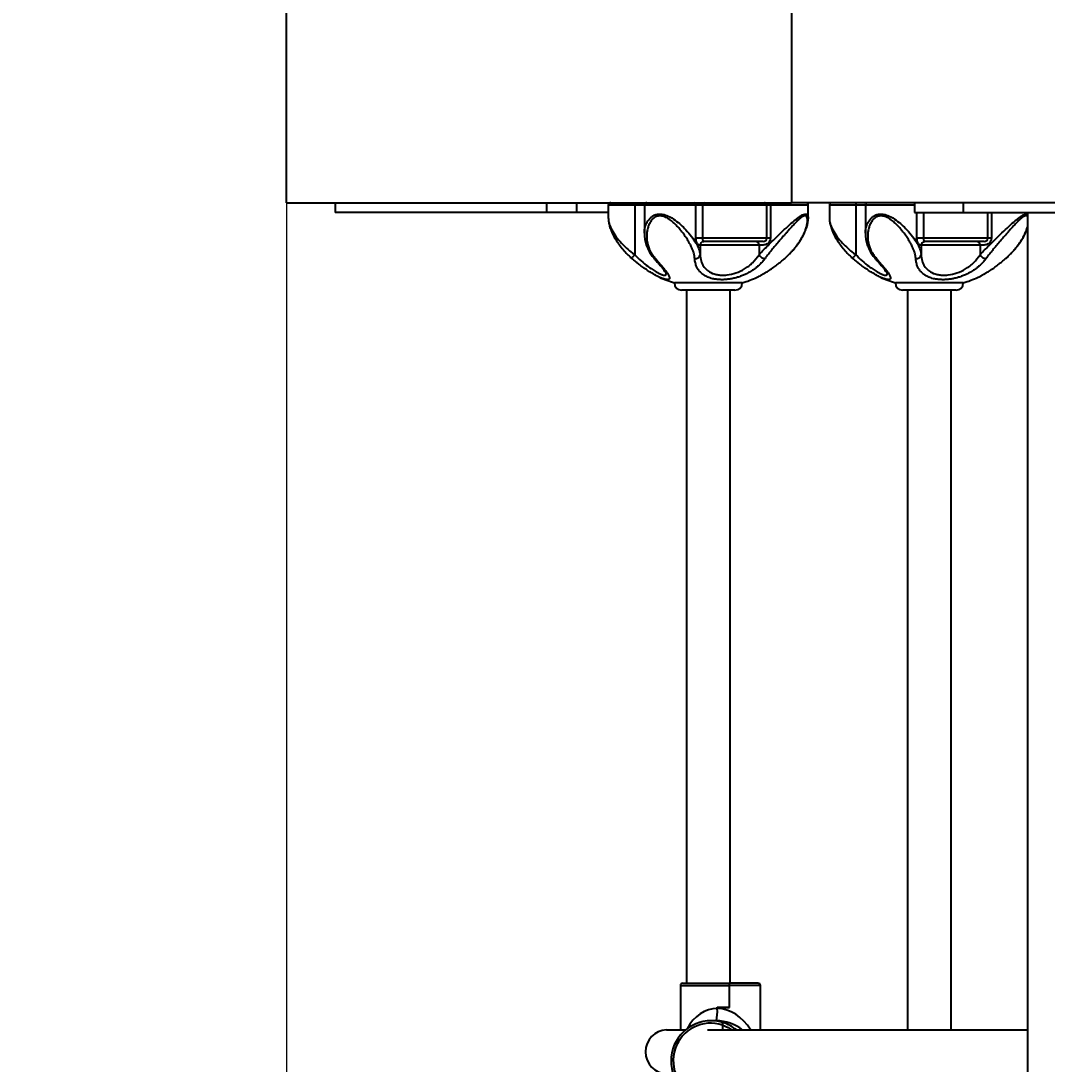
# Model space of a CAD drawing. Header units: millimetres. Extents: x -5684 to 4493, y -3963 to 3401.
# Drawn here: x -3116.4 to -2693.2, y -9.1 to 421 of the extents above; entities that cross this region are included whole.
import ezdxf

# ---------------------------------------------------------------- set-up
doc = ezdxf.new("R2010")
doc.units = ezdxf.units.MM
for name, color, linetype in [('DIKOM_ОБЪЕКТ', 7, 'Continuous'), ('DIKOM_РАЗМЕР_ЗОНА', 7, 'Continuous'), ('DIKOM_РАЗМЕР_ОБЪЕКТА', 7, 'Continuous')]:
    doc.layers.add(name, color=color, linetype=linetype)
doc.styles.add('style1', font='arial.ttf', dxfattribs={"width": 0.8})
doc.dimstyles.new('1-50', dxfattribs={"dimtxt": 300, "dimasz": 200, "dimexe": 100, "dimexo": 0, "dimgap": 100, "dimtad": 1, "dimdec": 0, "dimtxsty": 'style1', "dimcen": 0, "dimclrd": 7, "dimclre": 7, "dimadec": 1, "dimazin": 2, "dimtfac": 1, "dimtdec": 0, "dimtmove": 0, "dimatfit": 3, "dimfxl": 0, "dimlwd": 25, "dimlwe": 18, "dimarcsym": 0})

# ---------------------------------------------------------------- blocks, each defined once
blk = doc.blocks.new('*D10')
at = {"layer": 'Defpoints', "color": 0, "transparency": 16777216}
for p in [(-1818.33, 3401.44), (-5234.13, -2954), (1.4, -2954)]:
    blk.add_point(p, dxfattribs=at)
at = {"layer": 'DIKOM_РАЗМЕР_ЗОНА', "color": 7, "lineweight": 18, "transparency": 16777216}
for p, q in [((-1818.33, 3401.44), (-5334.13, 3401.44)), ((1.4, -2954), (-5334.13, -2954))]:
    blk.add_line(p, q, dxfattribs=at)
at = {"layer": 'DIKOM_РАЗМЕР_ЗОНА', "color": 7, "lineweight": 25, "transparency": 16777216}
blk.add_line((-5234.13, 3201.44), (-5234.13, -2754), dxfattribs=at)
at = {"layer": 'DIKOM_РАЗМЕР_ЗОНА', "color": 7, "transparency": 16777216}
for points in [[(-5267.46, 3201.44), (-5200.79, 3201.44), (-5234.13, 3401.44)], [(-5267.46, -2754), (-5200.79, -2754), (-5234.13, -2954)]]:
    blk.add_solid(points, dxfattribs=at)
at = {"layer": 'DIKOM_РАЗМЕР_ЗОНА', "color": 0, "transparency": 16777216, "insert": (-5487.4, -234.84), "char_height": 300, "attachment_point": 5, "rotation": 90, "style": 'style1'}
blk.add_mtext('6350', dxfattribs=at)
blk = doc.blocks.new('*D11')
at = {"layer": 'Defpoints', "color": 0, "transparency": 16777216}
for p in [(-3580.77, 1935), (-1952.03, 1935), (1.4, -915)]:
    blk.add_point(p, dxfattribs=at)
at = {"layer": 'DIKOM_РАЗМЕР_ОБЪЕКТА', "color": 7, "lineweight": 18, "transparency": 16777216}
for p, q in [((-1952.03, 1935), (-3680.77, 1935)), ((1.4, -915), (-3680.77, -915))]:
    blk.add_line(p, q, dxfattribs=at)
at = {"layer": 'DIKOM_РАЗМЕР_ОБЪЕКТА', "color": 7, "lineweight": 25, "transparency": 16777216}
blk.add_line((-3580.77, -715), (-3580.77, 1735), dxfattribs=at)
at = {"layer": 'DIKOM_РАЗМЕР_ОБЪЕКТА', "color": 7, "transparency": 16777216}
for points in [[(-3614.1, 1735), (-3547.44, 1735), (-3580.77, 1935)], [(-3614.1, -715), (-3547.44, -715), (-3580.77, -915)]]:
    blk.add_solid(points, dxfattribs=at)
at = {"layer": 'DIKOM_РАЗМЕР_ОБЪЕКТА', "color": 0, "transparency": 16777216, "insert": (-3833.94, 268.84), "char_height": 300, "attachment_point": 5, "rotation": 90, "style": 'style1'}
blk.add_mtext('2850', dxfattribs=at)
blk = doc.blocks.new('*D12')
at = {"layer": 'Defpoints', "color": 0, "transparency": 16777216}
for p in [(-3006.93, 396), (2993.07, 396), (2993.07, -1651.7)]:
    blk.add_point(p, dxfattribs=at)
at = {"layer": 'DIKOM_РАЗМЕР_ОБЪЕКТА', "color": 7, "lineweight": 18, "transparency": 16777216}
for p, q in [((-3006.93, 396), (-3006.93, -1751.7)), ((2993.07, 396), (2993.07, -1751.7))]:
    blk.add_line(p, q, dxfattribs=at)
at = {"layer": 'DIKOM_РАЗМЕР_ОБЪЕКТА', "color": 7, "lineweight": 25, "transparency": 16777216}
blk.add_line((-2806.93, -1651.7), (2793.07, -1651.7), dxfattribs=at)
at = {"layer": 'DIKOM_РАЗМЕР_ОБЪЕКТА', "color": 7, "transparency": 16777216}
for points in [[(-2806.93, -1618.36), (-2806.93, -1685.03), (-3006.93, -1651.7)], [(2793.07, -1618.36), (2793.07, -1685.03), (2993.07, -1651.7)]]:
    blk.add_solid(points, dxfattribs=at)
at = {"layer": 'DIKOM_РАЗМЕР_ОБЪЕКТА', "color": 0, "transparency": 16777216, "insert": (16.76, -1398.52), "char_height": 300, "attachment_point": 5, "style": 'style1'}
blk.add_mtext('6000', dxfattribs=at)

msp = doc.modelspace()

# ---------------------------------------------------------------- linework, layer by layer
at = {"layer": 'DIKOM_ОБЪЕКТ'}
for p, q in [((-3006.93, 346), (-3006.93, 446)), ((-2798.6, 446), (-2798.6, 346)), ((-3006.93, 346), (-2798.6, 346)), ((-2986.77, 346), (-2986.77, 342)), ((-2899.72, 346), (-2899.72, 342)), ((-2887.23, 346), (-2887.23, 342)), ((-2874.17, 345), (-2874.17, 339.51)), ((-2863.28, 345), (-2874.17, 345)), ((-2863.28, 345), (-2863.28, 324.57)), ((-2859.3, 345), (-2863.28, 345)), ((-2859.3, 345), (-2859.3, 333.39)), ((-2838.06, 345), (-2859.3, 345)), ((-2838.06, 331.5), (-2838.06, 345)), ((-2835.39, 345), (-2838.06, 345)), ((-2835.39, 345), (-2835.39, 331.5)), ((-2808.82, 345), (-2835.39, 345)), ((-2808.82, 331.5), (-2808.82, 345)), ((-2807.34, 345), (-2808.82, 345)), ((-2807.34, 345), (-2807.34, 331.5)), ((-2791.71, 345), (-2807.34, 345)), ((-1498.6, 346), (-2798.6, 346)), ((-2791.71, 339.51), (-2791.71, 345)), ((-2783.02, 345), (-2783.02, 339.51)), ((-2772.13, 345), (-2783.02, 345)), ((-2772.13, 345), (-2772.13, 324.57)), ((-2768.15, 345), (-2772.13, 345)), ((-2768.15, 345), (-2768.15, 333.39)), ((-2747.87, 345), (-2768.15, 345)), ((-2747.87, 346), (-2747.87, 342)), ((-2727.87, 346), (-2727.87, 342)), ((-2899.72, 342), (-2986.77, 342)), ((-2887.23, 342), (-2899.72, 342)), ((-2874.17, 342), (-2887.23, 342)), ((-2747.87, 342), (-2727.87, 342)), ((-2746.9, 331.5), (-2746.9, 342)), ((-2744.24, 342), (-2744.24, 331.5)), ((-2727.87, 342), (-2647.87, 342)), ((-2717.67, 331.5), (-2717.67, 342)), ((-2716.18, 342), (-2716.18, 331.5)), ((-2701.37, 342), (-2701.37, -350)), ((-2874.08, 339.51), (-2874.08, 339.37)), ((-2791.81, 339.51), (-2791.8, 339.36)), ((-2782.93, 339.51), (-2782.93, 339.37)), ((-2838.06, 331.5), (-2835.39, 331.5)), ((-2835.39, 331.5), (-2808.82, 331.5)), ((-2808.82, 331.5), (-2807.34, 331.5)), ((-2746.9, 331.5), (-2744.24, 331.5)), ((-2744.24, 331.5), (-2717.67, 331.5)), ((-2717.67, 331.5), (-2716.18, 331.5)), ((-2836.32, 328.5), (-2836.32, 324.57)), ((-2812.03, 328.5), (-2836.32, 328.5)), ((-2834.9, 330.01), (-2834.82, 330)), ((-2810.32, 330), (-2834.83, 330)), ((-2812.32, 330), (-2812.64, 329.99)), ((-2812.03, 328.5), (-2812.03, 324.57)), ((-2745.16, 328.5), (-2745.16, 324.57)), ((-2720.88, 328.5), (-2745.16, 328.5)), ((-2743.75, 330.01), (-2743.66, 330)), ((-2719.17, 330), (-2743.68, 330)), ((-2721.17, 330), (-2721.49, 329.99)), ((-2720.88, 328.5), (-2720.88, 324.57)), ((-2801.39, 323.07), (-2801.4, 323.07)), ((-2710.23, 323.07), (-2710.25, 323.07)), ((-2828.51, 313), (-2846.94, 313)), ((-2829.46, 310), (-2843.94, 310)), ((-2841.94, 310), (-2841.94, 24.31)), ((-2821.94, 310), (-2829.46, 310)), ((-2818.94, 313), (-2828.51, 313)), ((-2823.94, 24.31), (-2823.94, 310)), ((-2737.36, 313), (-2755.79, 313)), ((-2738.31, 310), (-2752.79, 310)), ((-2750.79, 310), (-2750.79, 5)), ((-2730.79, 310), (-2738.31, 310)), ((-2727.79, 313), (-2737.36, 313)), ((-2732.79, 5), (-2732.79, 310)), ((-2844.45, 23.31), (-2844.45, 5)), ((-2844.45, 23.31), (-2824.28, 23.31)), ((-2843.45, 24.31), (-2824.2, 24.31)), ((-2824.28, 23.31), (-2824.28, 14.41)), ((-2824.09, 24.31), (-2824.2, 24.31)), ((-2824.17, 14.31), (-2824.17, 23.31)), ((-2811.45, 23.31), (-2824.17, 23.31)), ((-2812.45, 24.31), (-2824.09, 24.31)), ((-2811.45, 5), (-2811.45, 23.31)), ((-2829.22, 13.81), (-2829.22, 14.41)), ((-2829.22, 14.41), (-2824.28, 14.41)), ((-2829.22, 14.31), (-2824.17, 14.31)), ((-2829.22, 14.31), (-2829.22, 13.81)), ((-2828.91, 14.31), (-2828.91, 14.41)), ((-2824.17, 14.41), (-2824.28, 14.41)), ((-2831.15, 8.81), (-2831.84, 8.81)), ((-2830.37, 8.81), (-2831.15, 8.81)), ((-2830.36, 8.81), (-2831.14, 8.81)), ((-2829.62, 8.81), (-2830.36, 8.81)), ((-2829.6, 8.81), (-2829.62, 8.81)), ((-2842.36, 5), (-2850.14, 5)), ((-2701.37, 5), (-2833.3, 5)), ((-2827.03, 7.02), (-2827.03, 5)), ((-2826.27, 8.07), (-2826.95, 8.07)), ((-2826.93, 5), (-2826.93, 6.99)), ((-2826.85, 8.04), (-2826.16, 8.04)), ((-2826.27, 8.07), (-2826.27, 8.04))]:
    msp.add_line(p, q, dxfattribs=at)
at = {"layer": 'DIKOM_ОБЪЕКТ', "flags": 128}
for points in [[(-2807.34, 345), (-2807.33, 345.2), (-2807.31, 345.38), (-2807.28, 345.56), (-2807.23, 345.71), (-2807.18, 345.83), (-2807.12, 345.92), (-2807.05, 345.98), (-2806.98, 346)], [(-2864.48, 323.07), (-2864.5, 323.08), (-2864.46, 323.15), (-2864.36, 323.28), (-2864.22, 323.47), (-2864.03, 323.7), (-2863.8, 323.97), (-2863.55, 324.26), (-2863.28, 324.57)], [(-2773.33, 323.07), (-2773.35, 323.08), (-2773.31, 323.15), (-2773.21, 323.28), (-2773.07, 323.47), (-2772.88, 323.7), (-2772.65, 323.97), (-2772.4, 324.26), (-2772.13, 324.57)], [(-2826.93, 6.99), (-2824.71, 6.03), (-2823.03, 5)]]:
    msp.add_lwpolyline(points, dxfattribs=at)
at = {"layer": 'DIKOM_ОБЪЕКТ'}
for centre, radius, start, end in [((-2873.17, 345), 1, 90, 180), ((-2858.55, 345.25), 4.74, 170.8829, 183.0162), ((-2858.3, 345), 1, 90, 180), ((-2838.99, 345.07), 0.933, 355.6631, 84.8789), ((-2834.42, 345.03), 0.967, 92.1123, 181.967), ((-2809.82, 345), 1, 0, 90), ((-2792.71, 345), 1, 0, 90), ((-2782.02, 345), 1, 90, 180), ((-2767.4, 345.25), 4.74, 170.8829, 183.0162), ((-2767.15, 345), 1, 90, 180), ((-2810.32, 331.5), 1.5, 270, 0), ((-2719.17, 331.5), 1.5, 270, 0), ((-2834.82, 328.5), 1.5, 90.0408, 180.0407), ((-2813.38, 328.65), 1.36, 353.474, 81.4745), ((-2743.66, 328.5), 1.5, 90.0408, 180.0407), ((-2722.23, 328.65), 1.36, 353.474, 81.4745), ((-2854.93, 323.75), 0.686, 226.4533, 280.483), ((-2838.22, 324.99), 1.95, 260.2955, 347.483), ((-2809.45, 326.04), 2.97, 209.7023, 268.5129), ((-2763.78, 323.75), 0.686, 226.4533, 280.483), ((-2747.06, 324.99), 1.95, 260.2955, 347.483), ((-2718.3, 326.04), 2.97, 209.7023, 268.5129), ((-2832.94, 359.24), 48.32, 245.3743, 253.1568), ((-2832.94, 359.24), 48.32, 286.8432, 294.5844), ((-2741.79, 359.24), 48.32, 245.3743, 253.1568), ((-2741.79, 359.24), 48.32, 286.8432, 294.5844), ((-2843.94, 313), 3, 180, 270), ((-2821.94, 313), 3, 270, 0), ((-2752.79, 313), 3, 180, 270), ((-2730.79, 313), 3, 270, 0), ((-2843.45, 23.31), 1, 90, 180), ((-2812.45, 23.31), 1, 0, 90), ((-2845.74, 12.57), 16.57, 346.8904, 4.3017), ((-2831.81, -7.69), 16.5, 72.8805, 252.3015), ((-2831.15, -7.59), 16.41, 72.6745, 89.9991), ((-2831.14, -7.59), 16.41, 72.3096, 89.999), ((-2849.84, -4), 9.01, 91.9162, 268.0838), ((-2831.89, -7.69), 15.5, 71.7318, 251.1232), ((-2831.85, -7.62), 16.44, 50.1594, 72.3051)]:
    msp.add_arc(centre, radius, start, end, dxfattribs=at)
for major_axis, ratio, start_param, end_param in [((-3.01, 21.38), 0.758841, 6.176639, 7.086805), ((-3.01, 21.38), 0.758841, 5.236931, 6.176639), ((12.38, -12.12), 0.904381, 1.702289, 2.396093)]:
    msp.add_ellipse((-2827.95, -7.69), major_axis=major_axis, ratio=ratio, start_param=start_param, end_param=end_param, dxfattribs=at)
for points, knots in [([(-2859.21, 333.46), (-2859.22, 333.95), (-2859.25, 335.36), (-2858.56, 337.44), (-2857.42, 339.25), (-2856.2, 340.37), (-2854.99, 341.06), (-2853.45, 341.45), (-2851.55, 341.32), (-2849.16, 340.49), (-2846.67, 338.93), (-2844.25, 336.93), (-2841.97, 334.69), (-2839.79, 332.11), (-2838.06, 329.55), (-2836.92, 327.24), (-2836.43, 325.66), (-2836.34, 324.8), (-2836.32, 324.57)], [0, 0, 0, 0, 0.0484138, 0.1388292, 0.212756, 0.2509022, 0.2901556, 0.3343443, 0.3790719, 0.4304145, 0.5088902, 0.5767466, 0.6466162, 0.7369267, 0.8304445, 0.9009306, 0.9733013, 1, 1, 1, 1]), ([(-2838.54, 323.07), (-2838.56, 323.26), (-2838.59, 323.64), (-2838.69, 324.23), (-2838.84, 324.93), (-2839.07, 325.76), (-2839.38, 326.61), (-2839.69, 327.38), (-2840, 328.05), (-2840.4, 328.86), (-2840.85, 329.69), (-2841.35, 330.53), (-2842.03, 331.62), (-2842.79, 332.73), (-2843.7, 333.93), (-2844.61, 335.05), (-2845.84, 336.44), (-2847.33, 337.88), (-2848.72, 339), (-2850.16, 339.91), (-2851.65, 340.55), (-2853.32, 340.68), (-2854.75, 340.24), (-2855.76, 339.48), (-2856.61, 338.49), (-2857.16, 337.57), (-2857.56, 336.65), (-2857.84, 335.87), (-2858.05, 335.1), (-2858.2, 334.3), (-2858.3, 333.49), (-2858.35, 332.67), (-2858.35, 331.84), (-2858.3, 330.98), (-2858.14, 329.79), (-2857.78, 328.27), (-2857.23, 326.83), (-2856.57, 325.53), (-2855.84, 324.34), (-2855.15, 323.5), (-2854.8, 323.07)], [0, 0, 0, 0, 0.0159705, 0.0319405, 0.0479101, 0.0725654, 0.0974275, 0.1140022, 0.1309048, 0.1485283, 0.174959, 0.1927419, 0.2107833, 0.2561178, 0.274587, 0.3008498, 0.3406528, 0.3810857, 0.4176541, 0.4400353, 0.4771248, 0.5087769, 0.5402962, 0.575549, 0.5974355, 0.6349581, 0.653917, 0.6708733, 0.6963015, 0.7134449, 0.7308672, 0.7571358, 0.7746484, 0.7924652, 0.8205715, 0.8631347, 0.9062464, 0.9294148, 0.9644826, 1, 1, 1, 1]), ([(-2812.03, 324.57), (-2811.55, 325.1), (-2810.57, 326.18), (-2808.76, 328.02), (-2806.68, 330.07), (-2804.24, 332.42), (-2801.55, 334.97), (-2798.88, 337.45), (-2796.8, 339.25), (-2795.31, 340.37), (-2794.18, 341.06), (-2793.13, 341.45), (-2792.28, 341.32), (-2791.76, 340.68), (-2791.79, 339.88), (-2791.81, 339.51)], [0, 0, 0, 0, 0.076837, 0.155446, 0.247454, 0.341659, 0.453099, 0.568471, 0.662803, 0.711478, 0.761566, 0.817951, 0.875025, 0.940539, 1, 1, 1, 1]), ([(-2801.4, 323.07), (-2801.19, 323.26), (-2800.76, 323.64), (-2800.15, 324.23), (-2799.44, 324.93), (-2798.65, 325.76), (-2797.89, 326.61), (-2797.26, 327.38), (-2796.63, 328.17), (-2796.03, 328.98), (-2795.46, 329.81), (-2795, 330.53), (-2794.34, 331.62), (-2793.76, 332.73), (-2793.21, 333.93), (-2792.76, 335.05), (-2792.33, 336.44), (-2792.04, 337.88), (-2791.99, 339), (-2792.14, 339.91), (-2792.5, 340.55), (-2793.25, 340.68), (-2794.23, 340.24), (-2795.21, 339.48), (-2796.28, 338.49), (-2797.18, 337.57), (-2798.04, 336.65), (-2798.75, 335.87), (-2799.45, 335.1), (-2800.16, 334.3), (-2800.87, 333.49), (-2801.59, 332.67), (-2802.31, 331.84), (-2803.05, 330.98), (-2804.08, 329.79), (-2805.37, 328.27), (-2806.57, 326.83), (-2807.64, 325.53), (-2808.58, 324.34), (-2809.21, 323.5), (-2809.53, 323.07)], [0, 0, 0, 0, 0.015971, 0.031941, 0.04791, 0.072565, 0.097428, 0.114002, 0.130905, 0.157336, 0.174959, 0.192742, 0.210783, 0.256118, 0.274587, 0.30085, 0.340653, 0.381086, 0.417654, 0.440035, 0.477125, 0.508777, 0.540296, 0.575549, 0.597435, 0.634958, 0.653917, 0.670873, 0.696301, 0.713445, 0.730867, 0.757136, 0.774648, 0.792465, 0.820571, 0.863135, 0.906246, 0.929415, 0.964483, 1, 1, 1, 1]), ([(-2768.06, 333.46), (-2768.07, 333.95), (-2768.1, 335.36), (-2767.4, 337.44), (-2766.27, 339.25), (-2765.05, 340.37), (-2763.84, 341.06), (-2762.3, 341.45), (-2760.4, 341.32), (-2758.01, 340.49), (-2755.52, 338.93), (-2753.1, 336.93), (-2750.82, 334.69), (-2748.63, 332.11), (-2746.9, 329.55), (-2745.77, 327.24), (-2745.28, 325.66), (-2745.19, 324.8), (-2745.16, 324.57)], [0, 0, 0, 0, 0.0484138, 0.1388292, 0.212756, 0.2509022, 0.2901556, 0.3343443, 0.3790719, 0.4304145, 0.5088902, 0.5767466, 0.6466162, 0.7369267, 0.8304445, 0.9009306, 0.9733013, 1, 1, 1, 1]), ([(-2747.39, 323.07), (-2747.41, 323.26), (-2747.44, 323.64), (-2747.53, 324.23), (-2747.69, 324.93), (-2747.92, 325.76), (-2748.23, 326.61), (-2748.54, 327.38), (-2748.85, 328.05), (-2749.25, 328.86), (-2749.7, 329.69), (-2750.19, 330.53), (-2750.88, 331.62), (-2751.64, 332.73), (-2752.55, 333.93), (-2753.46, 335.05), (-2754.69, 336.44), (-2756.17, 337.88), (-2757.56, 339), (-2759.01, 339.91), (-2760.5, 340.55), (-2762.17, 340.68), (-2763.6, 340.24), (-2764.61, 339.48), (-2765.46, 338.49), (-2766.01, 337.57), (-2766.41, 336.65), (-2766.69, 335.87), (-2766.89, 335.1), (-2767.04, 334.3), (-2767.15, 333.49), (-2767.2, 332.67), (-2767.2, 331.84), (-2767.15, 330.98), (-2766.99, 329.79), (-2766.62, 328.27), (-2766.07, 326.83), (-2765.41, 325.53), (-2764.69, 324.34), (-2764, 323.5), (-2763.65, 323.07)], [0, 0, 0, 0, 0.0159705, 0.0319405, 0.0479101, 0.0725654, 0.0974275, 0.1140022, 0.1309048, 0.1485283, 0.174959, 0.1927419, 0.2107833, 0.2561178, 0.274587, 0.3008498, 0.3406528, 0.3810857, 0.4176541, 0.4400353, 0.4771248, 0.5087769, 0.5402962, 0.575549, 0.5974355, 0.6349581, 0.653917, 0.6708733, 0.6963015, 0.7134449, 0.7308672, 0.7571358, 0.7746484, 0.7924652, 0.8205715, 0.8631347, 0.9062464, 0.9294148, 0.9644826, 1, 1, 1, 1]), ([(-2720.88, 324.57), (-2720.39, 325.1), (-2719.42, 326.18), (-2717.6, 328.02), (-2715.53, 330.07), (-2713.09, 332.42), (-2710.4, 334.97), (-2707.73, 337.45), (-2705.65, 339.25), (-2704.16, 340.37), (-2703.04, 341.06), (-2702.03, 341.46), (-2701.58, 341.33), (-2701.37, 341.27)], [0, 0, 0, 0, 0.088903, 0.179854, 0.286309, 0.395307, 0.524246, 0.657733, 0.766877, 0.823195, 0.881148, 0.946388, 1, 1, 1, 1]), ([(-2701.37, 340.37), (-2701.39, 340.41), (-2701.53, 340.66), (-2702.11, 340.65), (-2703.07, 340.25), (-2704.05, 339.48), (-2705.13, 338.49), (-2706.03, 337.57), (-2706.89, 336.65), (-2707.6, 335.87), (-2708.3, 335.1), (-2709, 334.3), (-2709.72, 333.49), (-2710.44, 332.67), (-2711.16, 331.84), (-2711.9, 330.98), (-2712.92, 329.79), (-2714.22, 328.27), (-2715.42, 326.83), (-2716.48, 325.53), (-2717.43, 324.34), (-2718.06, 323.5), (-2718.37, 323.07)], [0, 0, 0, 0, 0.009711, 0.069658, 0.129353, 0.196119, 0.237571, 0.308636, 0.344543, 0.376657, 0.424816, 0.457285, 0.490281, 0.540032, 0.5732, 0.606944, 0.660175, 0.740787, 0.822437, 0.866317, 0.932732, 1, 1, 1, 1]), ([(-2874.14, 339.36), (-2874.14, 339.15), (-2874.13, 338.45), (-2873.87, 337.14), (-2873.36, 335.38), (-2872.55, 333.42), (-2871.47, 331.36), (-2870.12, 329.26), (-2868.57, 327.22), (-2866.9, 325.36), (-2865.53, 323.98), (-2864.72, 323.28), (-2864.49, 323.08)], [0, 0, 0, 0, 0.04017, 0.133182, 0.241597, 0.356789, 0.480477, 0.606978, 0.731764, 0.853892, 0.957852, 1, 1, 1, 1]), ([(-2874.08, 339.37), (-2874.1, 339.18), (-2874.16, 338.5), (-2873.66, 336.91), (-2872.71, 334.69), (-2871.09, 332.11), (-2868.98, 329.55), (-2866.64, 327.24), (-2864.76, 325.66), (-2863.6, 324.8), (-2863.28, 324.57)], [0, 0, 0, 0, 0.049748, 0.181044, 0.316235, 0.490977, 0.671926, 0.80831, 0.94834, 1, 1, 1, 1]), ([(-2801.39, 323.07), (-2801.32, 323.13), (-2800.69, 323.66), (-2799.53, 324.8), (-2797.94, 326.49), (-2796.43, 328.35), (-2795.04, 330.35), (-2793.82, 332.43), (-2792.86, 334.49), (-2792.19, 336.42), (-2791.81, 338.02), (-2791.76, 338.96), (-2791.74, 339.34)], [0, 0, 0, 0, 0.0120033, 0.1138478, 0.2225588, 0.3370343, 0.4574044, 0.5820378, 0.7087719, 0.8221281, 0.9275688, 1, 1, 1, 1]), ([(-2782.99, 339.36), (-2782.99, 339.15), (-2782.98, 338.45), (-2782.72, 337.14), (-2782.21, 335.38), (-2781.4, 333.42), (-2780.32, 331.36), (-2778.97, 329.26), (-2777.41, 327.22), (-2775.75, 325.36), (-2774.38, 323.98), (-2773.57, 323.28), (-2773.33, 323.08)], [0, 0, 0, 0, 0.04017, 0.133182, 0.241597, 0.356789, 0.480477, 0.606978, 0.731764, 0.853892, 0.957852, 1, 1, 1, 1]), ([(-2782.93, 339.37), (-2782.95, 339.18), (-2783.01, 338.5), (-2782.51, 336.91), (-2781.55, 334.69), (-2779.94, 332.11), (-2777.82, 329.55), (-2775.49, 327.24), (-2773.61, 325.66), (-2772.44, 324.8), (-2772.13, 324.57)], [0, 0, 0, 0, 0.049748, 0.181044, 0.316235, 0.490977, 0.671926, 0.80831, 0.94834, 1, 1, 1, 1]), ([(-2710.25, 323.07), (-2710.04, 323.26), (-2709.61, 323.64), (-2708.99, 324.23), (-2708.28, 324.93), (-2707.49, 325.76), (-2706.74, 326.61), (-2706.1, 327.38), (-2705.48, 328.17), (-2704.88, 328.98), (-2704.31, 329.81), (-2703.85, 330.53), (-2703.19, 331.62), (-2702.61, 332.73), (-2702.06, 333.93), (-2701.67, 334.88), (-2701.47, 335.56), (-2701.37, 335.9)], [0, 0, 0, 0, 0.048796, 0.097591, 0.146384, 0.221716, 0.29768, 0.348322, 0.399966, 0.480723, 0.534569, 0.588903, 0.644027, 0.782542, 0.838973, 0.919216, 1, 1, 1, 1]), ([(-2710.24, 323.07), (-2710.17, 323.13), (-2709.53, 323.66), (-2708.38, 324.8), (-2706.79, 326.49), (-2705.28, 328.35), (-2703.88, 330.35), (-2702.68, 332.43), (-2701.83, 334.19), (-2701.48, 335.23), (-2701.37, 335.56)], [0, 0, 0, 0, 0.015617, 0.148119, 0.289554, 0.43849, 0.595094, 0.757245, 0.92213, 1, 1, 1, 1]), ([(-2859.3, 333.48), (-2859.3, 333.48), (-2859.35, 332.78), (-2859.19, 331.36), (-2858.77, 329.25), (-2858, 327.18), (-2856.97, 325.31), (-2856.08, 324), (-2855.5, 323.38), (-2855.38, 323.26)], [0, 0, 0, 0, 0.00083, 0.19521, 0.397468, 0.596233, 0.790587, 0.959445, 1, 1, 1, 1]), ([(-2836.32, 328.5), (-2836.35, 328.5), (-2836.45, 328.5), (-2836.88, 328.56), (-2837.42, 329.11), (-2837.79, 329.82), (-2838.02, 330.64), (-2838.04, 331.23), (-2838.06, 331.5)], [0, 0, 0, 0, 0.180596, 0.46892, 0.634812, 0.760348, 0.891966, 1, 1, 1, 1]), ([(-2835.39, 331.5), (-2835.39, 331.47), (-2835.39, 331.33), (-2835.37, 331.14), (-2835.33, 330.89), (-2835.27, 330.59), (-2835.15, 330.27), (-2835.01, 330.04), (-2834.94, 330.01), (-2834.9, 330.01), (-2834.9, 330.01)], [0, 0, 0, 0, 0.019169, 0.084408, 0.123795, 0.200511, 0.334625, 0.551725, 0.933332, 1, 1, 1, 1]), ([(-2807.34, 331.5), (-2807.36, 331.22), (-2807.41, 330.67), (-2807.76, 329.92), (-2808.35, 329.25), (-2809.36, 328.67), (-2810.72, 328.48), (-2811.58, 328.49), (-2812.03, 328.5)], [0, 0, 0, 0, 0.112907, 0.223036, 0.332846, 0.486507, 0.731951, 1, 1, 1, 1]), ([(-2768.15, 333.48), (-2768.15, 333.48), (-2768.2, 332.78), (-2768.03, 331.36), (-2767.61, 329.25), (-2766.85, 327.18), (-2765.82, 325.31), (-2764.93, 324), (-2764.35, 323.38), (-2764.23, 323.26)], [0, 0, 0, 0, 0.00083, 0.19521, 0.397468, 0.596233, 0.790587, 0.959445, 1, 1, 1, 1]), ([(-2745.16, 328.5), (-2745.2, 328.5), (-2745.3, 328.5), (-2745.73, 328.56), (-2746.27, 329.11), (-2746.64, 329.82), (-2746.86, 330.64), (-2746.89, 331.23), (-2746.9, 331.5)], [0, 0, 0, 0, 0.180596, 0.46892, 0.634812, 0.760348, 0.891966, 1, 1, 1, 1]), ([(-2744.24, 331.5), (-2744.24, 331.47), (-2744.23, 331.33), (-2744.22, 331.14), (-2744.18, 330.89), (-2744.12, 330.59), (-2744, 330.27), (-2743.85, 330.04), (-2743.79, 330.01), (-2743.75, 330.01), (-2743.75, 330.01)], [0, 0, 0, 0, 0.019169, 0.084408, 0.123795, 0.200511, 0.334625, 0.551725, 0.933332, 1, 1, 1, 1]), ([(-2716.18, 331.5), (-2716.21, 331.22), (-2716.25, 330.67), (-2716.61, 329.92), (-2717.2, 329.25), (-2718.2, 328.67), (-2719.57, 328.48), (-2720.43, 328.49), (-2720.88, 328.5)], [0, 0, 0, 0, 0.112907, 0.223036, 0.332846, 0.486507, 0.731951, 1, 1, 1, 1]), ([(-2850.59, 314.42), (-2850.66, 314.43), (-2851.03, 314.5), (-2852.11, 314.88), (-2853.69, 315.59), (-2855.23, 316.42), (-2856.57, 317.2), (-2858.1, 318.17), (-2859.58, 319.18), (-2860.79, 320.07), (-2861.75, 320.8), (-2862.71, 321.57), (-2863.67, 322.36), (-2864.21, 322.84), (-2864.48, 323.07)], [0, 0, 0, 0, 0.023066, 0.141832, 0.300609, 0.402092, 0.471352, 0.576268, 0.705212, 0.757519, 0.810878, 0.891445, 0.945156, 1, 1, 1, 1]), ([(-2863.28, 324.57), (-2862.41, 323.73), (-2860.64, 322.01), (-2858.19, 320.04), (-2856.12, 318.55), (-2854.15, 317.32), (-2852.71, 316.61), (-2851.64, 316.24), (-2850.99, 316.13), (-2850.37, 316.2), (-2850.36, 316.61), (-2850.36, 316.84)], [0, 0, 0, 0, 0.155999, 0.317117, 0.416623, 0.51872, 0.678993, 0.717612, 0.80169, 0.888938, 1, 1, 1, 1]), ([(-2855.41, 323.26), (-2855.03, 322.82), (-2854.2, 321.87), (-2853.06, 320.54), (-2852.04, 319.3), (-2851.25, 318.28), (-2850.7, 317.49), (-2850.38, 316.95), (-2850.25, 316.64), (-2850.25, 316.65), (-2850.25, 316.65)], [0, 0, 0, 0, 0.140482, 0.306945, 0.462051, 0.605881, 0.735251, 0.851139, 0.947615, 1, 1, 1, 1]), ([(-2854.8, 323.07), (-2854.54, 322.77), (-2853.89, 322.03), (-2852.9, 320.88), (-2852, 319.81), (-2851.19, 318.81), (-2850.47, 317.9), (-2849.9, 317.1), (-2849.46, 316.4), (-2849.14, 315.82), (-2848.96, 315.33), (-2848.9, 314.93), (-2848.96, 314.62), (-2849.16, 314.41), (-2849.51, 314.3), (-2849.95, 314.28), (-2850.4, 314.38), (-2850.59, 314.42)], [0, 0, 0, 0, 0.056587, 0.142041, 0.228302, 0.2821, 0.363551, 0.446069, 0.493331, 0.564983, 0.637693, 0.6828, 0.751346, 0.821099, 0.869508, 0.943388, 1, 1, 1, 1]), ([(-2809.53, 323.07), (-2809.75, 322.77), (-2810.32, 322.03), (-2811.36, 320.88), (-2812.52, 319.81), (-2813.76, 318.81), (-2815.08, 317.9), (-2816.47, 317.1), (-2817.87, 316.4), (-2819.27, 315.82), (-2820.7, 315.33), (-2822.15, 314.93), (-2823.6, 314.62), (-2825.07, 314.41), (-2826.58, 314.3), (-2828.1, 314.29), (-2829.7, 314.43), (-2831.09, 314.68), (-2832.55, 315.09), (-2833.93, 315.68), (-2835.1, 316.42), (-2836.05, 317.2), (-2836.93, 318.17), (-2837.66, 319.37), (-2838.13, 320.59), (-2838.36, 321.57), (-2838.49, 322.36), (-2838.53, 322.84), (-2838.54, 323.07)], [0, 0, 0, 0, 0.031066, 0.077981, 0.125339, 0.154874, 0.199591, 0.244894, 0.270841, 0.310178, 0.350096, 0.37486, 0.412492, 0.450787, 0.477364, 0.517925, 0.559405, 0.597544, 0.628753, 0.684656, 0.730415, 0.761645, 0.808952, 0.867093, 0.914724, 0.951052, 0.975271, 1, 1, 1, 1]), ([(-2836.32, 324.57), (-2836.22, 323.73), (-2836.03, 322.01), (-2835.13, 320.04), (-2833.9, 318.55), (-2832.3, 317.32), (-2830.53, 316.61), (-2828.64, 316.24), (-2827.14, 316.12), (-2824.64, 316.25), (-2821.43, 317), (-2818.45, 318.4), (-2816.24, 319.92), (-2814.05, 321.79), (-2812.85, 323.45), (-2812.03, 324.57)], [0, 0, 0, 0, 0.0961787, 0.1955131, 0.2568614, 0.3198079, 0.4186211, 0.4424312, 0.4942677, 0.5480592, 0.6462151, 0.7503717, 0.8102171, 0.8712637, 1, 1, 1, 1]), ([(-2812.85, 315.32), (-2812.54, 315.46), (-2811.81, 315.79), (-2810.66, 316.42), (-2809.31, 317.2), (-2807.78, 318.17), (-2806.03, 319.37), (-2804.4, 320.59), (-2803.17, 321.57), (-2802.22, 322.36), (-2801.68, 322.84), (-2801.4, 323.07)], [0, 0, 0, 0, 0.09561, 0.2268452, 0.3164097, 0.4520838, 0.6188296, 0.7554336, 0.8596204, 0.9290774, 1, 1, 1, 1]), ([(-2759.44, 314.42), (-2759.5, 314.43), (-2759.88, 314.5), (-2760.96, 314.88), (-2762.53, 315.59), (-2764.07, 316.42), (-2765.42, 317.2), (-2766.95, 318.17), (-2768.43, 319.18), (-2769.64, 320.07), (-2770.6, 320.8), (-2771.56, 321.57), (-2772.52, 322.36), (-2773.06, 322.84), (-2773.33, 323.07)], [0, 0, 0, 0, 0.023066, 0.141832, 0.300609, 0.402092, 0.471352, 0.576268, 0.705212, 0.757519, 0.810878, 0.891445, 0.945156, 1, 1, 1, 1]), ([(-2772.13, 324.57), (-2771.26, 323.73), (-2769.49, 322.01), (-2767.04, 320.04), (-2764.96, 318.55), (-2762.99, 317.32), (-2761.55, 316.61), (-2760.48, 316.24), (-2759.84, 316.13), (-2759.22, 316.2), (-2759.21, 316.61), (-2759.21, 316.84)], [0, 0, 0, 0, 0.155999, 0.317117, 0.416623, 0.51872, 0.678993, 0.717612, 0.80169, 0.888938, 1, 1, 1, 1]), ([(-2764.26, 323.26), (-2763.88, 322.82), (-2763.04, 321.87), (-2761.91, 320.54), (-2760.89, 319.3), (-2760.1, 318.28), (-2759.55, 317.49), (-2759.23, 316.95), (-2759.1, 316.64), (-2759.1, 316.65), (-2759.1, 316.65)], [0, 0, 0, 0, 0.140482, 0.306945, 0.462051, 0.605881, 0.735251, 0.851139, 0.947615, 1, 1, 1, 1]), ([(-2763.65, 323.07), (-2763.39, 322.77), (-2762.74, 322.03), (-2761.75, 320.88), (-2760.84, 319.81), (-2760.03, 318.81), (-2759.32, 317.9), (-2758.75, 317.1), (-2758.31, 316.4), (-2757.99, 315.82), (-2757.81, 315.33), (-2757.75, 314.93), (-2757.81, 314.62), (-2758.01, 314.41), (-2758.36, 314.3), (-2758.79, 314.28), (-2759.25, 314.38), (-2759.44, 314.42)], [0, 0, 0, 0, 0.056587, 0.142041, 0.228302, 0.2821, 0.363551, 0.446069, 0.493331, 0.564983, 0.637693, 0.6828, 0.751346, 0.821099, 0.869508, 0.943388, 1, 1, 1, 1]), ([(-2718.37, 323.07), (-2718.6, 322.77), (-2719.17, 322.03), (-2720.21, 320.88), (-2721.37, 319.81), (-2722.61, 318.81), (-2723.93, 317.9), (-2725.32, 317.1), (-2726.72, 316.4), (-2728.11, 315.82), (-2729.55, 315.33), (-2731, 314.93), (-2732.44, 314.62), (-2733.92, 314.41), (-2735.43, 314.3), (-2736.94, 314.29), (-2738.55, 314.43), (-2739.94, 314.68), (-2741.39, 315.09), (-2742.78, 315.68), (-2743.95, 316.42), (-2744.9, 317.2), (-2745.77, 318.17), (-2746.51, 319.37), (-2746.97, 320.59), (-2747.21, 321.57), (-2747.34, 322.36), (-2747.37, 322.84), (-2747.39, 323.07)], [0, 0, 0, 0, 0.031066, 0.077981, 0.125339, 0.154874, 0.199591, 0.244894, 0.270841, 0.310178, 0.350096, 0.37486, 0.412492, 0.450787, 0.477364, 0.517925, 0.559405, 0.597544, 0.628753, 0.684656, 0.730415, 0.761645, 0.808952, 0.867093, 0.914724, 0.951052, 0.975271, 1, 1, 1, 1]), ([(-2745.16, 324.57), (-2745.07, 323.73), (-2744.88, 322.01), (-2743.97, 320.04), (-2742.75, 318.55), (-2741.15, 317.32), (-2739.38, 316.61), (-2737.49, 316.24), (-2735.98, 316.12), (-2733.49, 316.25), (-2730.28, 317), (-2727.3, 318.4), (-2725.09, 319.92), (-2722.9, 321.79), (-2721.7, 323.45), (-2720.88, 324.57)], [0, 0, 0, 0, 0.0961787, 0.1955131, 0.2568614, 0.3198079, 0.4186211, 0.4424312, 0.4942677, 0.5480592, 0.6462151, 0.7503717, 0.8102171, 0.8712637, 1, 1, 1, 1]), ([(-2721.7, 315.32), (-2721.39, 315.46), (-2720.66, 315.79), (-2719.5, 316.42), (-2718.16, 317.2), (-2716.63, 318.17), (-2714.88, 319.37), (-2713.25, 320.59), (-2712.02, 321.57), (-2711.06, 322.36), (-2710.52, 322.84), (-2710.25, 323.07)], [0, 0, 0, 0, 0.09561, 0.2268452, 0.3164097, 0.4520838, 0.6188296, 0.7554336, 0.8596204, 0.9290774, 1, 1, 1, 1]), ([(-2824.28, 23.31), (-2824.28, 23.41), (-2824.27, 23.62), (-2824.26, 23.9), (-2824.24, 24.13), (-2824.22, 24.29), (-2824.2, 24.31), (-2824.2, 24.31)], [0, 0, 0, 0, 0.1812619, 0.3816625, 0.5867029, 0.8003092, 1, 1, 1, 1]), ([(-2824.17, 23.31), (-2824.17, 23.33), (-2824.17, 23.44), (-2824.17, 23.67), (-2824.16, 23.95), (-2824.14, 24.17), (-2824.11, 24.3), (-2824.1, 24.31), (-2824.09, 24.31)], [0, 0, 0, 0, 0.021113, 0.221049, 0.421379, 0.627516, 0.843095, 1, 1, 1, 1]), ([(-2827.03, 7.02), (-2827.03, 7.12), (-2827.03, 7.34), (-2827.02, 7.66), (-2827, 7.92), (-2826.97, 8.05), (-2826.96, 8.06), (-2826.95, 8.07)], [0, 0, 0, 0, 0.1871874, 0.4186905, 0.6429122, 0.8564478, 1, 1, 1, 1]), ([(-2826.93, 6.99), (-2826.93, 7.07), (-2826.93, 7.27), (-2826.92, 7.58), (-2826.9, 7.83), (-2826.88, 7.98), (-2826.86, 8.03), (-2826.85, 8.04), (-2826.85, 8.04)], [0, 0, 0, 0, 0.153136, 0.38582, 0.611831, 0.753394, 0.953706, 1, 1, 1, 1])]:
    msp.add_open_spline(points, degree=3, knots=knots, dxfattribs=at)

# ---------------------------------------------------------------- dimensions: what is measured, and where the dimension line sits
at = {"layer": 'DIKOM_РАЗМЕР_ЗОНА'}
dim = msp.add_linear_dim(base=(-5234.13, -2954), p1=(-1818.33, 3401.44), p2=(1.4, -2954), angle=90, text='6350', dimstyle='1-50', dxfattribs=at)
dim.commit()
dim.dimension.update_dxf_attribs({"geometry": '*D10', "text_midpoint": (-5234.13, -234.84), "dimtype": 160})
at = {"layer": 'DIKOM_РАЗМЕР_ОБЪЕКТА'}
dim = msp.add_linear_dim(base=(-3580.77, 1935), p1=(1.4, -915), p2=(-1952.03, 1935), angle=90, dimstyle='1-50', dxfattribs=at)
dim.commit()
dim.dimension.update_dxf_attribs({"geometry": '*D11', "text_midpoint": (-3580.77, 268.84), "dimtype": 160})
dim = msp.add_linear_dim(base=(2993.07, -1651.7), p1=(-3006.93, 396), p2=(2993.07, 396), dimstyle='1-50', dxfattribs=at)
dim.commit()
dim.dimension.update_dxf_attribs({"geometry": '*D12', "text_midpoint": (16.76, -1651.7), "dimtype": 160})

doc.saveas('drawing.dxf')
